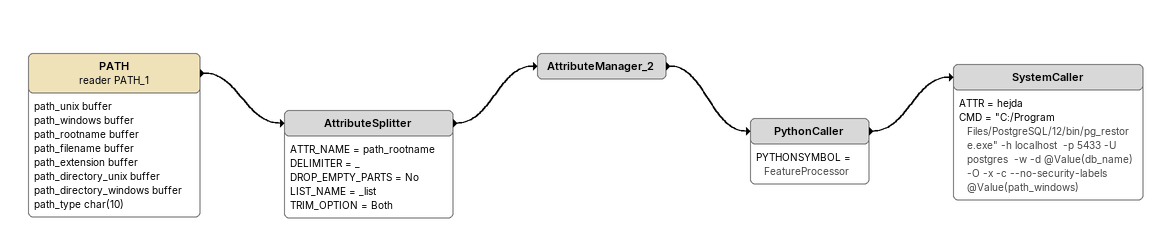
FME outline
PATH (reader PATH_1)
    attributes: path_unix buffer, path_windows buffer, path_rootname buffer, path_filename buffer, path_extension buffer, path_directory_unix buffer, path_directory_windows buffer, path_type char(10)
    -> AttributeSplitter
AttributeSplitter
    ATTR_NAME = path_rootname
    DELIMITER = _
    DROP_EMPTY_PARTS = No
    LIST_NAME = _list
    TRIM_OPTION = Both
    -> AttributeManager_2
AttributeManager_2
    -> PythonCaller
PythonCaller
    PYTHONSYMBOL = FeatureProcessor
    -> SystemCaller
SystemCaller
    ATTR = hejda
    CMD = "C:/Program Files/PostgreSQL/12/bin/pg_restore.exe" -h localhost  -p 5433 -U postgres  -w -d @Value(db_name) -O -x -c --no-security-labels @Value(path_windows)
